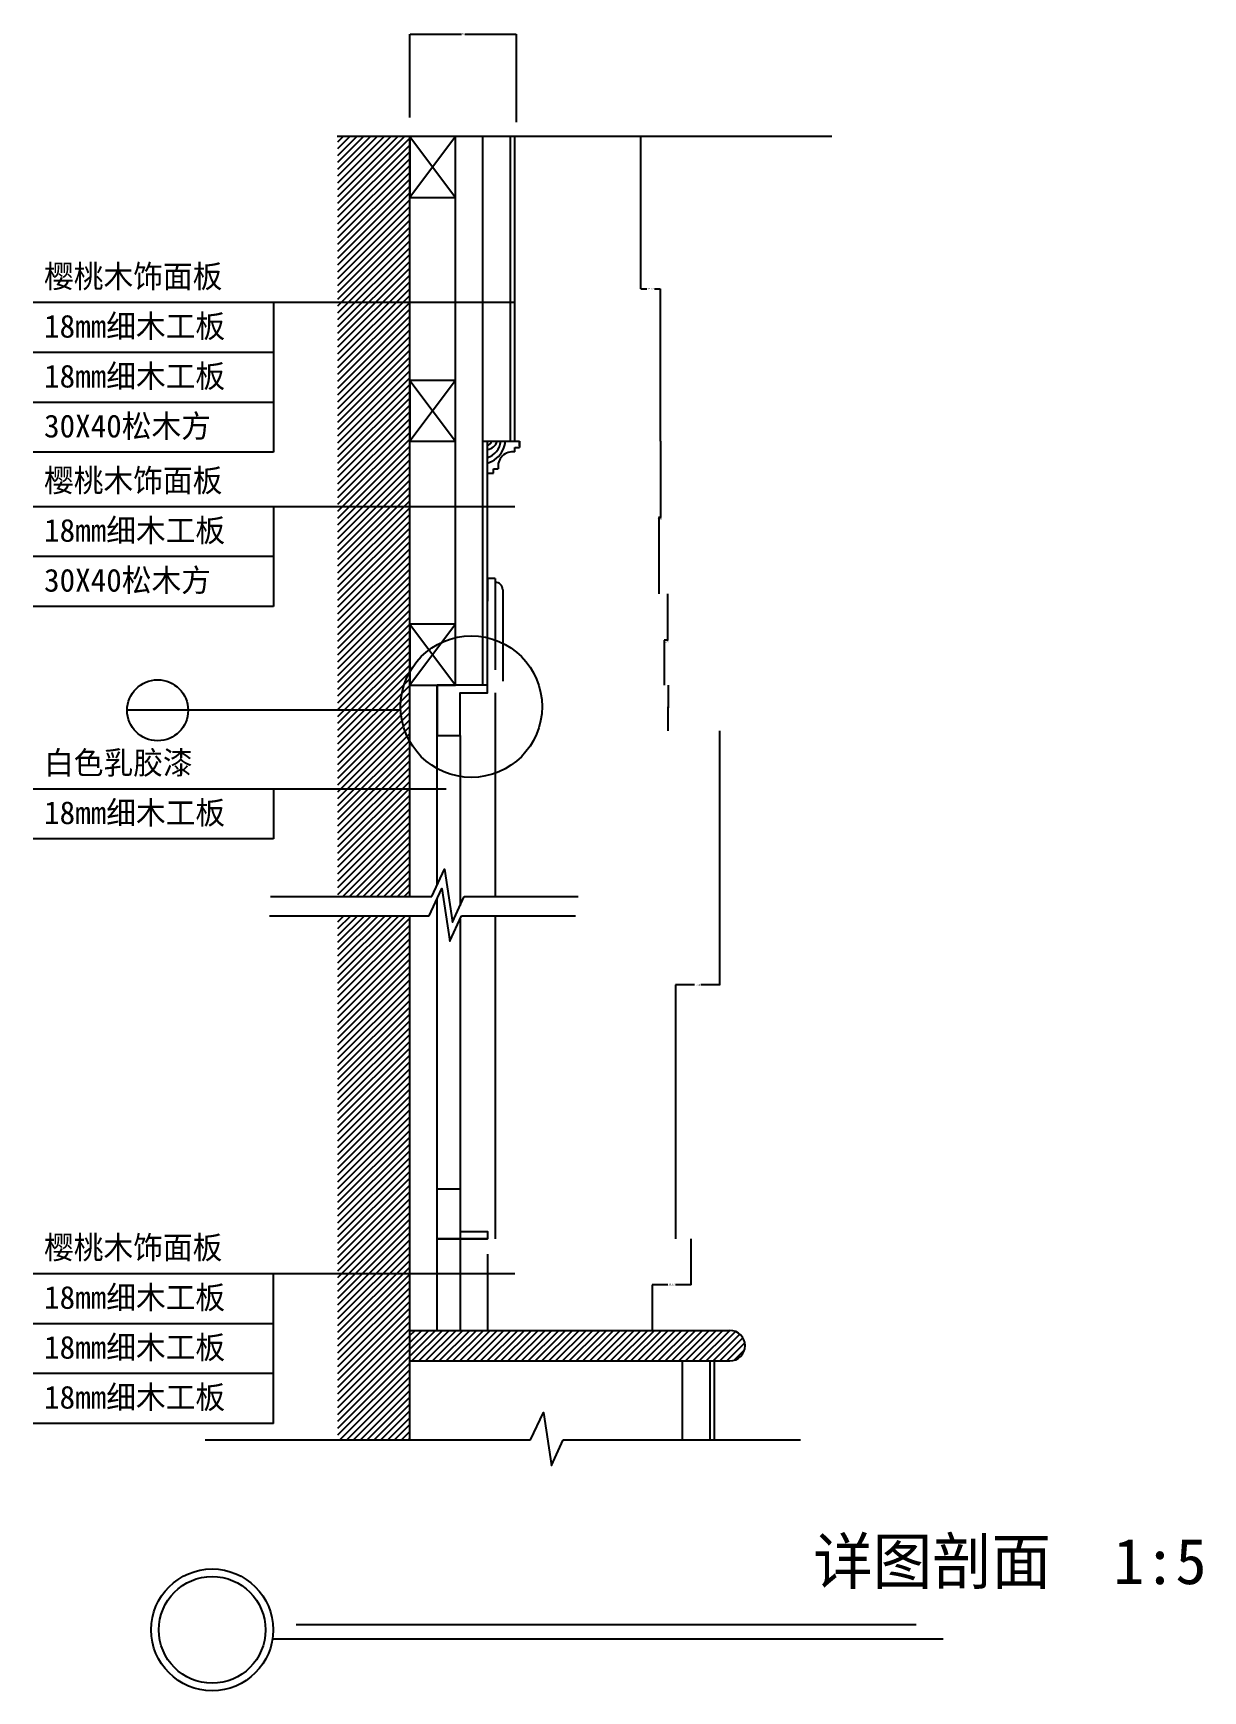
# Model space of a CAD drawing. Header units: metres. Extents: x 138648 to 139415, y -37028 to -35940.
import ezdxf

# ---------------------------------------------------------------- set-up
doc = ezdxf.new("R2010")
doc.units = ezdxf.units.M
for name, color, linetype in [('浅线', 2, 'Continuous'), ('粗线', 7, 'Continuous'), ('细实线', 1, 'Continuous'), ('细线', 1, 'Continuous')]:
    doc.layers.add(name, color=color, linetype=linetype)
doc.dimstyles.get("Standard").update_dxf_attribs({"dimtxt": 2.5, "dimasz": 2.5, "dimexe": 1.25, "dimexo": 0.625, "dimtad": 1, "dimcen": 2.5, "dimazin": 3, "dimtfac": 1, "dimtmove": 0, "dimatfit": 3})

# ---------------------------------------------------------------- blocks, each defined once
blk = doc.blocks.new('A$C727F360F')
at = {"layer": '细实线'}
blk.add_lwpolyline([(0, 33), (0, 0), (15, 0), (15, 28), (33, 28), (33, 33)], close=True, dxfattribs=at)
blk = doc.blocks.new('A$C6CD04A48')
at = {"layer": '浅线'}
for centre, radius, start, end in [((22.69, 25.89), 16.68, 197.05, 243.52), ((22.24, 24.65), 12.36, 197.15, 264.23), ((22.69, 25.89), 16.68, 243.52, 264.17), ((22.98, 21.82), 7.33, 186.45, 254.33), ((21.36, 21.37), 2.95, 187.26, 263.04)]:
    blk.add_arc(centre, radius, start, end, dxfattribs=at)
at = {"layer": '细线'}
for p, q in [((0, 21), (0, 17)), ((0, 21), (21, 21)), ((0, 17), (3, 17)), ((3, 17), (3, 14)), ((21, 21), (21, 0)), ((14, 3), (17, 3)), ((17, 3), (17, 0)), ((18, 0), (17, 0)), ((21, 0), (18, 0)), ((18, 0), (21, 0))]:
    blk.add_line(p, q, dxfattribs=at)
blk.add_arc((4.53, 4.53), 9.59, 350.8, 99.2, dxfattribs=at)
blk = doc.blocks.new('A$C4A26418C')
at = {"layer": '细实线'}
for p, q in [((0, 40), (30, 0)), ((30, 40), (0, 0))]:
    blk.add_line(p, q, dxfattribs=at)
blk.add_lwpolyline([(0, 0), (30, 0), (30, 40), (0, 40)], close=True, dxfattribs=at)
blk = doc.blocks.new('A$C45385547')
at = {"layer": '粗线'}
blk.add_circle((40, 40), 35, dxfattribs=at)
at = {"layer": '细线'}
blk.add_line((79.57, 34.18), (519.63, 34.18), dxfattribs=at)
blk.add_lwpolyline([(95.02, 43.52), (501.88, 43.52)], dxfattribs=at)
blk.add_circle((40, 40), 40, dxfattribs=at)
at = {"layer": '细线', "insert": (434.45, 100.02), "char_height": 30, "attachment_point": 1}
blk.add_mtext('详图剖面  1:5', dxfattribs=at)
blk = doc.blocks.new('_CLOSEDFILLED')
at = {"color": 0, "linetype": 'BYBLOCK'}
blk.add_solid([(-1, 0.2), (0, 0), (-1, -0.2)], dxfattribs=at)
blk = doc.blocks.new('*D1')
for p, q in [((139046.26, -36008.02), (139046.26, -36108.02)), ((139046.51, -36108.02), (139050.295, -36108.02)), ((139055.295, -36108.02), (139059.08, -36108.02)), ((139059.33, -36208.02), (139059.33, -36108.02))]:
    blk.add_line(p, q)
at = {"layer": 'Defpoints'}
for p in [(139046.26, -36008.02), (139046.26, -36108.02), (139059.33, -36208.02)]:
    blk.add_point(p, dxfattribs=at)
at = {"layer": '细实线', "xscale": 0.25, "yscale": 0.25, "rotation": 180}
blk.add_blockref('_CLOSEDFILLED', (139046.26, -36108.02), dxfattribs=at)
at = {"layer": '细实线', "xscale": 0.25, "yscale": 0.25}
blk.add_blockref('_CLOSEDFILLED', (139059.33, -36108.02), dxfattribs=at)
at = {"layer": '细实线', "insert": (139052.795, -36108.02), "char_height": 1, "attachment_point": 5}
blk.add_mtext('13,07', dxfattribs=at)
blk = doc.blocks.new('*D2')
for p, q in [((139079.21, -36731.46), (139079.21, -36761.46)), ((139064.13, -36761.46), (139053.8, -36761.46)), ((139054.05, -36791.46), (139054.05, -36761.46)), ((139079.46, -36761.46), (139069.13, -36761.46))]:
    blk.add_line(p, q)
at = {"layer": 'Defpoints'}
for p in [(139079.21, -36731.46), (139079.21, -36761.46), (139054.05, -36791.46)]:
    blk.add_point(p, dxfattribs=at)
at = {"layer": '细实线', "xscale": 0.25, "yscale": 0.25}
blk.add_blockref('_CLOSEDFILLED', (139054.05, -36761.46), dxfattribs=at)
at = {"layer": '细实线', "xscale": 0.25, "yscale": 0.25, "rotation": 180}
blk.add_blockref('_CLOSEDFILLED', (139079.21, -36761.46), dxfattribs=at)
at = {"layer": '细实线', "insert": (139066.63, -36761.46), "char_height": 1, "attachment_point": 5}
blk.add_mtext('25,16', dxfattribs=at)
blk = doc.blocks.new('*D3')
for p, q in [((139098.13, -36398.02), (139098.13, -36564.74)), ((139081.75, -36564.74), (139069.12, -36564.74)), ((139069.37, -36731.46), (139069.37, -36564.74)), ((139098.38, -36564.74), (139085.75, -36564.74))]:
    blk.add_line(p, q)
at = {"layer": 'Defpoints'}
for p in [(139098.13, -36398.02), (139098.13, -36564.74), (139069.37, -36731.46)]:
    blk.add_point(p, dxfattribs=at)
at = {"layer": '细实线', "xscale": 0.25, "yscale": 0.25}
blk.add_blockref('_CLOSEDFILLED', (139069.37, -36564.74), dxfattribs=at)
at = {"layer": '细实线', "xscale": 0.25, "yscale": 0.25, "rotation": 180}
blk.add_blockref('_CLOSEDFILLED', (139098.13, -36564.74), dxfattribs=at)
at = {"layer": '细实线', "insert": (139083.75, -36564.74), "char_height": 1, "attachment_point": 5}
blk.add_mtext('1300', dxfattribs=at)
blk = doc.blocks.new('*D4')
for p, q in [((139064.27, -36368.02), (139064.27, -36383.02)), ((139064.02, -36383.02), (139063.77, -36383.02)), ((139064.27, -36398.02), (139064.27, -36383.02)), ((139064.27, -36383.02), (139064.27, -36383.02)), ((139064.52, -36383.02), (139064.77, -36383.02))]:
    blk.add_line(p, q)
at = {"layer": 'Defpoints'}
for p in [(139064.27, -36368.02), (139064.27, -36383.02), (139064.27, -36398.02)]:
    blk.add_point(p, dxfattribs=at)
at = {"layer": '细实线', "xscale": 0.25, "yscale": 0.25}
blk.add_blockref('_CLOSEDFILLED', (139064.27, -36383.02), dxfattribs=at)
at = {"layer": '细实线', "xscale": 0.25, "yscale": 0.25, "rotation": 180}
blk.add_blockref('_CLOSEDFILLED', (139064.27, -36383.02), dxfattribs=at)
at = {"layer": '细实线', "insert": (139064.27, -36381.895), "char_height": 1, "attachment_point": 5}
blk.add_mtext('0', dxfattribs=at)
blk = doc.blocks.new('*D5')
for p, q in [((139064.04, -36308.02), (139064.04, -36338.45)), ((139064.29, -36338.45), (139061.73, -36338.45)), ((139061.98, -36368.02), (139061.98, -36338.45))]:
    blk.add_line(p, q)
at = {"layer": 'Defpoints'}
for p in [(139064.04, -36308.02), (139064.04, -36338.45), (139061.98, -36368.02)]:
    blk.add_point(p, dxfattribs=at)
at = {"layer": '细实线', "xscale": 0.25, "yscale": 0.25}
blk.add_blockref('_CLOSEDFILLED', (139061.98, -36338.45), dxfattribs=at)
at = {"layer": '细实线', "xscale": 0.25, "yscale": 0.25, "rotation": 180}
blk.add_blockref('_CLOSEDFILLED', (139064.04, -36338.45), dxfattribs=at)
at = {"layer": '细实线', "insert": (139063.01, -36339.575), "char_height": 1, "attachment_point": 5}
blk.add_mtext('2,06', dxfattribs=at)
blk = doc.blocks.new('*D6')
for p, q in [((139059.33, -36208.02), (139059.33, -36258.02)), ((139058.11, -36258.02), (139057.86, -36258.02)), ((139058.36, -36308.02), (139058.36, -36258.02)), ((139059.33, -36258.02), (139058.36, -36258.02)), ((139059.58, -36258.02), (139059.83, -36258.02))]:
    blk.add_line(p, q)
at = {"layer": 'Defpoints'}
for p in [(139059.33, -36208.02), (139059.33, -36258.02), (139058.36, -36308.02)]:
    blk.add_point(p, dxfattribs=at)
at = {"layer": '细实线', "xscale": 0.25, "yscale": 0.25, "rotation": 180}
blk.add_blockref('_CLOSEDFILLED', (139058.36, -36258.02), dxfattribs=at)
at = {"layer": '细实线', "xscale": 0.25, "yscale": 0.25}
blk.add_blockref('_CLOSEDFILLED', (139059.33, -36258.02), dxfattribs=at)
at = {"layer": '细实线', "insert": (139058.845, -36259.145), "char_height": 1, "attachment_point": 5}
blk.add_mtext('0,97', dxfattribs=at)
blk = doc.blocks.new('*D7')
for p, q in [((138894.85, -35995.47), (138894.85, -35940.84)), ((138895.1, -35940.84), (138928.85, -35940.84)), ((138930.85, -35940.84), (138964.6, -35940.84)), ((138964.85, -35998.55), (138964.85, -35940.84))]:
    blk.add_line(p, q)
at = {"layer": 'Defpoints'}
for p in [(138894.85, -35940.84), (138894.85, -35995.47), (138964.85, -35998.55)]:
    blk.add_point(p, dxfattribs=at)
at = {"layer": '细线', "xscale": 0.25, "yscale": 0.25, "rotation": 180}
blk.add_blockref('_CLOSEDFILLED', (138894.85, -35940.84), dxfattribs=at)
at = {"layer": '细线', "xscale": 0.25, "yscale": 0.25}
blk.add_blockref('_CLOSEDFILLED', (138964.85, -35940.84), dxfattribs=at)
at = {"layer": '细线', "insert": (138929.85, -35940.84), "char_height": 1, "attachment_point": 5}
blk.add_mtext('70', dxfattribs=at)

msp = doc.modelspace()

# ---------------------------------------------------------------- hatches: boundary and pattern name
at = {"layer": '浅线'}
h = msp.add_hatch(dxfattribs=at)
h.set_pattern_fill('ANSI31')
h.paths.add_polyline_path([(138847.66, -36506.65), (138894.85, -36506.65), (138894.85, -36008.02), (138847.66, -36008.02)])
h.paths.add_polyline_path([(138847.66, -36863.25), (138894.85, -36863.25), (138894.85, -36519.3), (138847.66, -36519.3)])
h = msp.add_hatch(dxfattribs=at)
h.set_pattern_fill('ANSI31')
h.paths.add_polyline_path([(138894.85, -36791.46), (138894.85, -36811.46), (139104.85, -36811.46, 1), (139104.85, -36791.46)])

# ---------------------------------------------------------------- linework, layer by layer
for p, q in [((138945.85, -36298.02), (138945.85, -36313.02)), ((138950.85, -36298.02), (138945.85, -36298.02)), ((138950.85, -36298.02), (138950.85, -36300.52)), ((138950.85, -36300.52), (138950.85, -36358.02)), ((138955.85, -36305.52), (138955.85, -36365.52)), ((138950.85, -36373.02), (138950.85, -36506.65)), ((138803.42, -36506.65), (138909.21, -36506.65)), ((138930.55, -36506.65), (139005.32, -36506.65)), ((138802.73, -36519.3), (138907.52, -36519.3)), ((138928.87, -36519.3), (139003.63, -36519.3)), ((138950.85, -36519.3), (138950.85, -36731.46)), ((138760.58, -36863.25), (138974.13, -36863.25)), ((138995.47, -36863.25), (139151.22, -36863.25))]:
    msp.add_line(p, q, dxfattribs=at)
for points in [[(138909.21, -36506.65), (138917.62, -36488.8), (138922.88, -36523.45), (138930.55, -36506.65)], [(138907.52, -36519.3), (138915.93, -36501.45), (138921.19, -36536.1), (138928.87, -36519.3)], [(138974.13, -36863.25), (138982.54, -36845.4), (138987.8, -36880.06), (138995.47, -36863.25)]]:
    msp.add_lwpolyline(points, dxfattribs=at)
msp.add_arc((138950.85, -36305.52), 5, 0, 90, dxfattribs=at)
at = {"layer": '粗线'}
for p, q in [((139171.66, -36008.02), (138847.24, -36008.02)), ((138894.85, -36506.65), (138894.85, -36008.02)), ((138894.85, -36863.25), (138894.85, -36519.3))]:
    msp.add_line(p, q, dxfattribs=at)
at = {"layer": '细实线'}
for p, q in [((138994.85, -36008.02), (138894.85, -36008.02)), ((138963.85, -36116.98), (138647.7, -36116.98)), ((138805.48, -36116.98), (138805.48, -36149.73)), ((138805.48, -36149.73), (138647.7, -36149.73)), ((138805.48, -36149.73), (138805.48, -36182.48)), ((138805.48, -36182.48), (138647.7, -36182.48)), ((138805.48, -36182.48), (138805.48, -36215.23)), ((138805.48, -36215.23), (138647.7, -36215.23)), ((138963.85, -36250.92), (138647.7, -36250.92)), ((138805.48, -36250.92), (138805.48, -36283.67)), ((138805.48, -36283.67), (138647.7, -36283.67)), ((138805.48, -36283.67), (138647.7, -36283.67)), ((138805.48, -36283.67), (138805.48, -36283.67)), ((138805.48, -36283.67), (138805.48, -36316.42)), ((138805.48, -36316.42), (138647.7, -36316.42)), ((138894.85, -36368.02), (138912.85, -36368.02)), ((138888.85, -36384.54), (138709.37, -36384.54)), ((138927.85, -36401.02), (138927.85, -36512.56)), ((138918.62, -36436.2), (138647.7, -36436.2)), ((138805.48, -36436.2), (138805.48, -36468.95)), ((138805.48, -36468.95), (138647.7, -36468.95)), ((138805.48, -36468.95), (138647.7, -36468.95)), ((138805.48, -36468.95), (138805.48, -36468.95)), ((138927.85, -36521.52), (138927.85, -36731.46)), ((138912.85, -36731.46), (138945.85, -36731.46)), ((138927.85, -36731.46), (138927.85, -36791.46)), ((138945.85, -36741.46), (138945.85, -36791.46)), ((138963.85, -36754.28), (138647.7, -36754.28)), ((138805.48, -36852.53), (138805.48, -36754.28)), ((138805.48, -36787.03), (138647.7, -36787.03)), ((138805.48, -36787.03), (138647.7, -36787.03)), ((138894.85, -36791.46), (139104.85, -36791.46)), ((138805.48, -36819.78), (138647.7, -36819.78)), ((138894.85, -36811.46), (139104.85, -36811.46)), ((138805.48, -36852.53), (138647.7, -36852.53))]:
    msp.add_line(p, q, dxfattribs=at)
for centre, radius in [((138935.22, -36382.13), 46.43), ((138729.37, -36384.54), 20)]:
    msp.add_circle(centre, radius, dxfattribs=at)
msp.add_arc((139104.85, -36801.46), 10, 270, 90, dxfattribs=at)
at = {"layer": '细线'}
for p, q in [((138924.85, -36368.02), (138924.85, -36008.02)), ((138942.85, -36368.02), (138942.85, -36008.02)), ((138960.85, -36208.02), (138960.85, -36008.02)), ((138963.85, -36208.02), (138963.85, -36008.02)), ((138894.85, -36208.02), (138924.85, -36208.02)), ((138942.85, -36208.02), (138963.85, -36208.02)), ((138945.85, -36368.02), (138945.85, -36208.02)), ((138912.85, -36498.92), (138912.85, -36368.02)), ((138912.85, -36791.46), (138912.85, -36507.98)), ((139073.85, -36863.25), (139073.85, -36811.46)), ((139091.85, -36863.25), (139091.85, -36811.46)), ((139094.85, -36863.25), (139094.85, -36811.46))]:
    msp.add_line(p, q, dxfattribs=at)

# ---------------------------------------------------------------- block references
at = {"layer": '细实线'}
for name, p in [('A$C4A26418C', (138894.85, -36048.02)), ('A$C4A26418C', (138894.85, -36208.02)), ('A$C4A26418C', (138894.85, -36368.02)), ('A$C727F360F', (138912.85, -36401.02)), ('A$C45385547', (138725.16, -37027.97))]:
    msp.add_blockref(name, p, dxfattribs=at)
at = {"layer": '细实线', "xscale": -1, "rotation": 180}
msp.add_blockref('A$C727F360F', (138912.85, -36698.46), dxfattribs=at)
at = {"layer": '细线', "rotation": 90}
msp.add_blockref('A$C6CD04A48', (138966.85, -36229.02), dxfattribs=at)

# ---------------------------------------------------------------- texts
at = {"layer": '细线', "char_height": 15, "attachment_point": 1}
for s, insert in [('樱桃木饰面板', (138654.84, -36092.24)), ('18mm细木工板', (138654.84, -36124.99)), ('18mm细木工板', (138654.84, -36157.74)), ('30X40松木方', (138654.84, -36190.49)), ('樱桃木饰面板', (138654.84, -36226.18)), ('18mm细木工板', (138654.84, -36258.93)), ('30X40松木方', (138654.84, -36291.68)), ('白色乳胶漆', (138654.84, -36411.46)), ('18mm细木工板', (138654.84, -36444.21)), ('樱桃木饰面板', (138654.84, -36729.54)), ('18mm细木工板', (138654.84, -36762.29)), ('18mm细木工板', (138654.84, -36795.03)), ('18mm细木工板', (138654.84, -36827.78))]:
    msp.add_mtext(s, dxfattribs=dict(at, insert=insert))

# ---------------------------------------------------------------- dimensions: what is measured, and where the dimension line sits
at = {"layer": '细实线'}
for base, p1, p2, picture, middle in [((139046.26, -36108.02), (139046.26, -36008.02), (139059.33, -36208.02), '*D1', (139052.795, -36108.02)), ((139059.33, -36258.02), (139059.33, -36208.02), (139058.36, -36308.02), '*D6', (139058.845, -36259.145)), ((139064.04, -36338.45), (139064.04, -36308.02), (139061.98, -36368.02), '*D5', (139063.01, -36339.575)), ((139064.27, -36383.02), (139064.27, -36368.02), (139064.27, -36398.02), '*D4', (139064.27, -36381.895)), ((139079.21, -36761.46), (139079.21, -36731.46), (139054.05, -36791.46), '*D2', (139066.63, -36761.46))]:
    dim = msp.add_linear_dim(base=base, p1=p1, p2=p2, dimstyle='Standard', dxfattribs=at)
    dim.commit()
    dim.dimension.update_dxf_attribs({"geometry": picture, "text_midpoint": middle})
dim = msp.add_linear_dim(base=(139098.13, -36564.74), p1=(139098.13, -36398.02), p2=(139069.37, -36731.46), text='1300', dimstyle='Standard', dxfattribs=at)
dim.commit()
dim.dimension.update_dxf_attribs({"geometry": '*D3', "text_midpoint": (139083.75, -36564.74)})
at = {"layer": '细线'}
dim = msp.add_linear_dim(base=(138894.85, -35940.84), p1=(138894.85, -35995.47), p2=(138964.85, -35998.55), dimstyle='Standard', dxfattribs=at)
dim.commit()
dim.dimension.update_dxf_attribs({"geometry": '*D7', "text_midpoint": (138929.85, -35940.84)})

doc.saveas('drawing.dxf')
